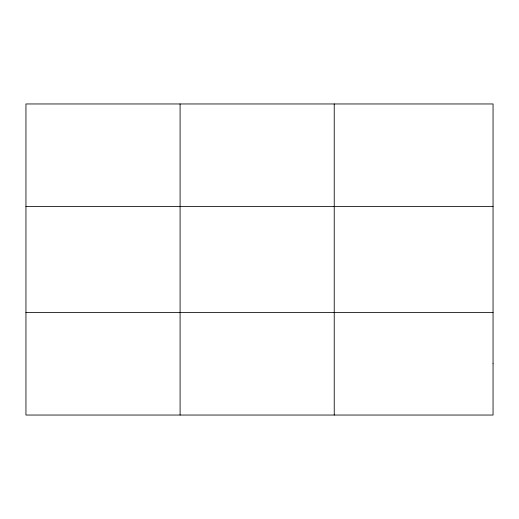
<?xml version="1.0" encoding="UTF-8"?>
<svg xmlns="http://www.w3.org/2000/svg" width="519" height="519" viewBox="0 0 519 519"><rect width="100%" height="100%" fill="white"/><g stroke="black" fill="none" stroke-linecap="round" stroke-linejoin="round"><path stroke-width="0.78" d="M180.093 103.962L180.093 415.038M334.236 103.962L334.236 415.038M25.95 206.614L493.05 206.614M25.95 312.386L493.05 312.386M493.05 363.709L493.05 415.038L25.95 415.038L25.95 103.962L493.05 103.962L493.05 363.709"/></g></svg>
